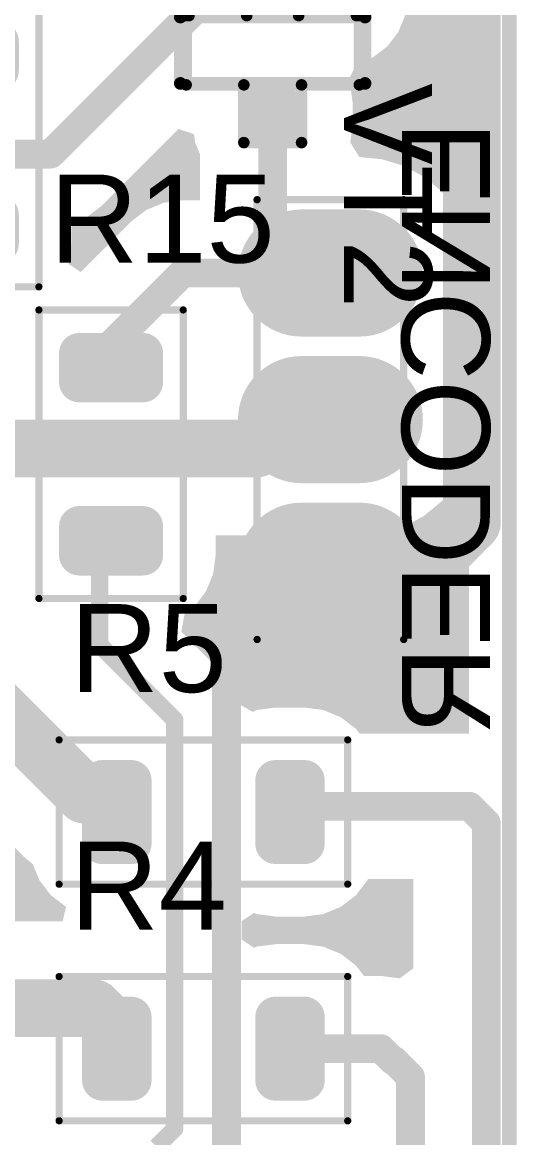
# Model space of a CAD drawing. Header units: inches. Extents: x 82 to 121, y 21 to 151.
# Drawn here: x 112.66 to 121.23, y 92.56 to 111.88 of the extents above; entities that cross this region are included whole.
import ezdxf

# ---------------------------------------------------------------- set-up
doc = ezdxf.new("R2010")
doc.units = ezdxf.units.IN
for name, color, linetype in [('Bottom Layer', 5, 'Continuous'), ('Bottom Overlay', 54, 'Continuous'), ('Bottom Solder', 6, 'Continuous'), ('Mechanical 1', 6, 'Continuous'), ('Mechanical 13', 56, 'Continuous'), ('Mechanical 15', 56, 'Continuous'), ('Multi-Layer', 9, 'Continuous'), ('Pad Holes', 156, 'Continuous'), ('Top Layer', 1, 'Continuous'), ('Top Overlay', 2, 'Continuous'), ('Top Paste', 8, 'Continuous'), ('Top Solder', 216, 'Continuous')]:
    doc.layers.add(name, color=color, linetype=linetype)
doc.styles.add('Arial', font='', dxfattribs={"height": 0.2})
doc.styles.get('Arial').set_extended_font_data('Arial')

# ---------------------------------------------------------------- blocks, each defined once
blk = doc.blocks.new('R1206_4')
at = {"layer": 'Top Layer'}
h = blk.add_hatch(color=1, dxfattribs=at)
edge = h.paths.add_edge_path()
edge.add_arc((-1.75, 0.55), 0.25, 90, 180)
edge.add_line((-2, 0.55), (-2, -0.55))
edge.add_arc((-1.75, -0.55), 0.25, 180, 270)
edge.add_line((-1.75, -0.8), (-1.25, -0.8))
edge.add_arc((-1.25, -0.55), 0.25, 270, 360)
edge.add_line((-1, -0.55), (-1, 0.55))
edge.add_arc((-1.25, 0.55), 0.25, 0, 90)
edge.add_line((-1.25, 0.8), (-1.75, 0.8))
h = blk.add_hatch(color=1, dxfattribs=at)
edge = h.paths.add_edge_path()
edge.add_arc((1.25, 0.55), 0.25, 90, 180)
edge.add_line((1, 0.55), (1, -0.55))
edge.add_arc((1.25, -0.55), 0.25, 180, 270)
edge.add_line((1.25, -0.8), (1.75, -0.8))
edge.add_arc((1.75, -0.55), 0.25, 270, 360)
edge.add_line((2, -0.55), (2, 0.55))
edge.add_arc((1.75, 0.55), 0.25, 0, 90)
edge.add_line((1.75, 0.8), (1.25, 0.8))
at = {"layer": 'Top Paste'}
h = blk.add_hatch(color=8, dxfattribs=at)
edge = h.paths.add_edge_path()
edge.add_arc((-1.75, 0.55), 0.25, 90, 180)
edge.add_line((-2, 0.55), (-2, -0.55))
edge.add_arc((-1.75, -0.55), 0.25, 180, 270)
edge.add_line((-1.75, -0.8), (-1.25, -0.8))
edge.add_arc((-1.25, -0.55), 0.25, 270, 360)
edge.add_line((-1, -0.55), (-1, 0.55))
edge.add_arc((-1.25, 0.55), 0.25, 0, 90)
edge.add_line((-1.25, 0.8), (-1.75, 0.8))
h = blk.add_hatch(color=8, dxfattribs=at)
edge = h.paths.add_edge_path()
edge.add_arc((1.25, 0.55), 0.25, 90, 180)
edge.add_line((1, 0.55), (1, -0.55))
edge.add_arc((1.25, -0.55), 0.25, 180, 270)
edge.add_line((1.25, -0.8), (1.75, -0.8))
edge.add_arc((1.75, -0.55), 0.25, 270, 360)
edge.add_line((2, -0.55), (2, 0.55))
edge.add_arc((1.75, 0.55), 0.25, 0, 90)
edge.add_line((1.75, 0.8), (1.25, 0.8))
at = {"layer": 'Top Solder'}
h = blk.add_hatch(color=216, dxfattribs=at)
edge = h.paths.add_edge_path()
edge.add_arc((-1.75, 0.55), 0.352, 90, 180)
edge.add_line((-2.102, 0.55), (-2.102, -0.55))
edge.add_arc((-1.75, -0.55), 0.352, 180, 270)
edge.add_line((-1.75, -0.902), (-1.25, -0.902))
edge.add_arc((-1.25, -0.55), 0.352, 270, 360)
edge.add_line((-0.898, -0.55), (-0.898, 0.55))
edge.add_arc((-1.25, 0.55), 0.352, 0, 90)
edge.add_line((-1.25, 0.902), (-1.75, 0.902))
h = blk.add_hatch(color=216, dxfattribs=at)
edge = h.paths.add_edge_path()
edge.add_arc((1.25, 0.55), 0.352, 90, 180)
edge.add_line((0.898, 0.55), (0.898, -0.55))
edge.add_arc((1.25, -0.55), 0.352, 180, 270)
edge.add_line((1.25, -0.902), (1.75, -0.902))
edge.add_arc((1.75, -0.55), 0.352, 270, 360)
edge.add_line((2.102, -0.55), (2.102, 0.55))
edge.add_arc((1.75, 0.55), 0.352, 0, 90)
edge.add_line((1.75, 0.902), (1.25, 0.902))
at = {"layer": 'Top Overlay'}
for points in [[(-2.5, 1.25, 0.125, 0.125, 0), (-2.5, -1.25, 0.125, 0.125, 0)], [(-2.5, 1.25, 0.125, 0.125, 0), (2.5, 1.25, 0.125, 0.125, 0)], [(2.5, 1.25, 0.125, 0.125, 0), (2.5, -1.25, 0.125, 0.125, 0)], [(-2.5, -1.25, 0.125, 0.125, 0), (2.5, -1.25, 0.125, 0.125, 0)]]:
    blk.add_lwpolyline(points, format="xyseb", dxfattribs=at)
for points in [[(-2.531, 1.25, 0.0625, 0.0625, 1), (-2.469, 1.25, 0.0625, 0.0625, 1)], [(-2.531, 1.25, 0.0625, 0.0625, 1), (-2.469, 1.25, 0.0625, 0.0625, 1)], [(2.469, 1.25, 0.0625, 0.0625, 1), (2.531, 1.25, 0.0625, 0.0625, 1)], [(2.469, 1.25, 0.0625, 0.0625, 1), (2.531, 1.25, 0.0625, 0.0625, 1)], [(-2.531, -1.25, 0.0625, 0.0625, 1), (-2.469, -1.25, 0.0625, 0.0625, 1)], [(-2.531, -1.25, 0.0625, 0.0625, 1), (-2.469, -1.25, 0.0625, 0.0625, 1)], [(2.469, -1.25, 0.0625, 0.0625, 1), (2.531, -1.25, 0.0625, 0.0625, 1)], [(2.469, -1.25, 0.0625, 0.0625, 1), (2.531, -1.25, 0.0625, 0.0625, 1)]]:
    blk.add_lwpolyline(points, format="xyseb", close=True, dxfattribs=at)
blk = doc.blocks.new('SOT_23_7')
at = {"layer": 'Top Layer'}
h = blk.add_hatch(color=1, dxfattribs=at)
edge = h.paths.add_edge_path()
edge.add_arc((-0.188, 0.913), 0.188, 180, 270)
edge.add_line((-0.188, 0.725), (0.188, 0.725))
edge.add_arc((0.188, 0.913), 0.188, 270, 360)
edge.add_line((0.375, 0.913), (0.375, 1.288))
edge.add_arc((0.188, 1.288), 0.188, 0, 90)
edge.add_line((0.188, 1.475), (-0.188, 1.475))
edge.add_arc((-0.188, 1.288), 0.188, 90, 180)
edge.add_line((-0.375, 1.288), (-0.375, 0.913))
h = blk.add_hatch(color=1, dxfattribs=at)
edge = h.paths.add_edge_path()
edge.add_arc((-1.138, -1.288), 0.188, 180, 270)
edge.add_line((-1.138, -1.475), (-0.763, -1.475))
edge.add_arc((-0.763, -1.288), 0.188, 270, 360)
edge.add_line((-0.575, -1.288), (-0.575, -0.913))
edge.add_arc((-0.763, -0.913), 0.188, 0, 90)
edge.add_line((-0.763, -0.725), (-1.138, -0.725))
edge.add_arc((-1.138, -0.913), 0.188, 90, 180)
edge.add_line((-1.325, -0.913), (-1.325, -1.288))
h = blk.add_hatch(color=1, dxfattribs=at)
edge = h.paths.add_edge_path()
edge.add_arc((0.763, -1.288), 0.188, 180, 270)
edge.add_line((0.763, -1.475), (1.138, -1.475))
edge.add_arc((1.138, -1.288), 0.188, 270, 360)
edge.add_line((1.325, -1.288), (1.325, -0.913))
edge.add_arc((1.138, -0.913), 0.188, 0, 90)
edge.add_line((1.138, -0.725), (0.763, -0.725))
edge.add_arc((0.763, -0.913), 0.188, 90, 180)
edge.add_line((0.575, -0.913), (0.575, -1.288))
at = {"layer": 'Top Paste'}
h = blk.add_hatch(color=8, dxfattribs=at)
edge = h.paths.add_edge_path()
edge.add_arc((-0.188, 0.913), 0.188, 180, 270)
edge.add_line((-0.188, 0.725), (0.188, 0.725))
edge.add_arc((0.188, 0.913), 0.188, 270, 360)
edge.add_line((0.375, 0.913), (0.375, 1.288))
edge.add_arc((0.188, 1.288), 0.188, 0, 90)
edge.add_line((0.188, 1.475), (-0.188, 1.475))
edge.add_arc((-0.188, 1.288), 0.188, 90, 180)
edge.add_line((-0.375, 1.288), (-0.375, 0.913))
h = blk.add_hatch(color=8, dxfattribs=at)
edge = h.paths.add_edge_path()
edge.add_arc((-1.138, -1.288), 0.188, 180, 270)
edge.add_line((-1.138, -1.475), (-0.763, -1.475))
edge.add_arc((-0.763, -1.288), 0.188, 270, 360)
edge.add_line((-0.575, -1.288), (-0.575, -0.913))
edge.add_arc((-0.763, -0.913), 0.188, 0, 90)
edge.add_line((-0.763, -0.725), (-1.138, -0.725))
edge.add_arc((-1.138, -0.913), 0.188, 90, 180)
edge.add_line((-1.325, -0.913), (-1.325, -1.288))
h = blk.add_hatch(color=8, dxfattribs=at)
edge = h.paths.add_edge_path()
edge.add_arc((0.763, -1.288), 0.188, 180, 270)
edge.add_line((0.763, -1.475), (1.138, -1.475))
edge.add_arc((1.138, -1.288), 0.188, 270, 360)
edge.add_line((1.325, -1.288), (1.325, -0.913))
edge.add_arc((1.138, -0.913), 0.188, 0, 90)
edge.add_line((1.138, -0.725), (0.763, -0.725))
edge.add_arc((0.763, -0.913), 0.188, 90, 180)
edge.add_line((0.575, -0.913), (0.575, -1.288))
at = {"layer": 'Top Solder'}
h = blk.add_hatch(color=216, dxfattribs=at)
edge = h.paths.add_edge_path()
edge.add_arc((-0.188, 0.913), 0.289, 180, 270)
edge.add_line((-0.188, 0.623), (0.188, 0.623))
edge.add_arc((0.188, 0.913), 0.289, 270, 360)
edge.add_line((0.477, 0.913), (0.477, 1.288))
edge.add_arc((0.188, 1.288), 0.289, 0, 90)
edge.add_line((0.188, 1.577), (-0.188, 1.577))
edge.add_arc((-0.188, 1.288), 0.289, 90, 180)
edge.add_line((-0.477, 1.288), (-0.477, 0.913))
h = blk.add_hatch(color=216, dxfattribs=at)
edge = h.paths.add_edge_path()
edge.add_arc((-1.138, -1.288), 0.289, 180, 270)
edge.add_line((-1.138, -1.577), (-0.763, -1.577))
edge.add_arc((-0.763, -1.288), 0.289, 270, 360)
edge.add_line((-0.473, -1.288), (-0.473, -0.913))
edge.add_arc((-0.763, -0.913), 0.289, 0, 90)
edge.add_line((-0.763, -0.623), (-1.138, -0.623))
edge.add_arc((-1.138, -0.913), 0.289, 90, 180)
edge.add_line((-1.427, -0.913), (-1.427, -1.288))
h = blk.add_hatch(color=216, dxfattribs=at)
edge = h.paths.add_edge_path()
edge.add_arc((0.763, -1.288), 0.289, 180, 270)
edge.add_line((0.763, -1.577), (1.138, -1.577))
edge.add_arc((1.138, -1.288), 0.289, 270, 360)
edge.add_line((1.427, -1.288), (1.427, -0.913))
edge.add_arc((1.138, -0.913), 0.289, 0, 90)
edge.add_line((1.138, -0.623), (0.763, -0.623))
edge.add_arc((0.763, -0.913), 0.289, 90, 180)
edge.add_line((0.473, -0.913), (0.473, -1.288))
at = {"layer": 'Mechanical 13'}
for points in [[(-0.5, 1.6, 0.2, 0.2, 0), (-0.5, 0.6, 0.2, 0.2, 0)], [(0.5, 1.6, 0.2, 0.2, 0), (-0.5, 1.6, 0.2, 0.2, 0)], [(0.5, 1.6, 0.2, 0.2, 0), (0.5, 0.6, 0.2, 0.2, 0)], [(-1.5, 0.6, 0.2, 0.2, 0), (-1.5, -0.6, 0.2, 0.2, 0)], [(1.5, 0.6, 0.2, 0.2, 0), (-1.5, 0.6, 0.2, 0.2, 0)], [(1.5, 0.6, 0.2, 0.2, 0), (1.5, -0.6, 0.2, 0.2, 0)], [(1.5, -0.6, 0.2, 0.2, 0), (-1.5, -0.6, 0.2, 0.2, 0)], [(-1.45, -0.6, 0.2, 0.2, 0), (-1.45, -1.6, 0.2, 0.2, 0)], [(-0.45, -0.6, 0.2, 0.2, 0), (-0.45, -1.6, 0.2, 0.2, 0)], [(0.45, -0.6, 0.2, 0.2, 0), (0.45, -1.6, 0.2, 0.2, 0)], [(1.45, -0.6, 0.2, 0.2, 0), (1.45, -1.6, 0.2, 0.2, 0)], [(-0.45, -1.6, 0.2, 0.2, 0), (-1.45, -1.6, 0.2, 0.2, 0)], [(1.45, -1.6, 0.2, 0.2, 0), (0.45, -1.6, 0.2, 0.2, 0)]]:
    blk.add_lwpolyline(points, format="xyseb", dxfattribs=at)
for points in [[(-0.55, 1.6, 0.1, 0.1, 1), (-0.45, 1.6, 0.1, 0.1, 1)], [(-0.55, 1.6, 0.1, 0.1, 1), (-0.45, 1.6, 0.1, 0.1, 1)], [(0.45, 1.6, 0.1, 0.1, 1), (0.55, 1.6, 0.1, 0.1, 1)], [(0.45, 1.6, 0.1, 0.1, 1), (0.55, 1.6, 0.1, 0.1, 1)], [(-1.55, 0.6, 0.1, 0.1, 1), (-1.45, 0.6, 0.1, 0.1, 1)], [(-1.55, 0.6, 0.1, 0.1, 1), (-1.45, 0.6, 0.1, 0.1, 1)], [(-0.55, 0.6, 0.1, 0.1, 1), (-0.45, 0.6, 0.1, 0.1, 1)], [(0.45, 0.6, 0.1, 0.1, 1), (0.55, 0.6, 0.1, 0.1, 1)], [(1.45, 0.6, 0.1, 0.1, 1), (1.55, 0.6, 0.1, 0.1, 1)], [(1.45, 0.6, 0.1, 0.1, 1), (1.55, 0.6, 0.1, 0.1, 1)], [(-1.55, -0.6, 0.1, 0.1, 1), (-1.45, -0.6, 0.1, 0.1, 1)], [(-1.55, -0.6, 0.1, 0.1, 1), (-1.45, -0.6, 0.1, 0.1, 1)], [(-1.5, -0.6, 0.1, 0.1, 1), (-1.4, -0.6, 0.1, 0.1, 1)], [(-0.5, -0.6, 0.1, 0.1, 1), (-0.4, -0.6, 0.1, 0.1, 1)], [(0.4, -0.6, 0.1, 0.1, 1), (0.5, -0.6, 0.1, 0.1, 1)], [(1.4, -0.6, 0.1, 0.1, 1), (1.5, -0.6, 0.1, 0.1, 1)], [(1.45, -0.6, 0.1, 0.1, 1), (1.55, -0.6, 0.1, 0.1, 1)], [(1.45, -0.6, 0.1, 0.1, 1), (1.55, -0.6, 0.1, 0.1, 1)], [(-1.5, -1.6, 0.1, 0.1, 1), (-1.4, -1.6, 0.1, 0.1, 1)], [(-1.5, -1.6, 0.1, 0.1, 1), (-1.4, -1.6, 0.1, 0.1, 1)], [(-0.5, -1.6, 0.1, 0.1, 1), (-0.4, -1.6, 0.1, 0.1, 1)], [(-0.5, -1.6, 0.1, 0.1, 1), (-0.4, -1.6, 0.1, 0.1, 1)], [(0.4, -1.6, 0.1, 0.1, 1), (0.5, -1.6, 0.1, 0.1, 1)], [(0.4, -1.6, 0.1, 0.1, 1), (0.5, -1.6, 0.1, 0.1, 1)], [(1.4, -1.6, 0.1, 0.1, 1), (1.5, -1.6, 0.1, 0.1, 1)], [(1.4, -1.6, 0.1, 0.1, 1), (1.5, -1.6, 0.1, 0.1, 1)]]:
    blk.add_lwpolyline(points, format="xyseb", close=True, dxfattribs=at)
at = {"layer": 'Top Overlay'}
for points in [[(-1.6, 0.575, 0.22, 0.22, 0), (-1.6, -0.575, 0.22, 0.22, 0)], [(1.6, 0.575, 0.22, 0.22, 0), (-1.6, 0.575, 0.22, 0.22, 0)], [(1.6, 0.575, 0.22, 0.22, 0), (1.6, -0.575, 0.22, 0.22, 0)], [(1.6, -0.575, 0.22, 0.22, 0), (-1.6, -0.575, 0.22, 0.22, 0)]]:
    blk.add_lwpolyline(points, format="xyseb", dxfattribs=at)
for points in [[(-1.655, 0.575, 0.11, 0.11, 1), (-1.545, 0.575, 0.11, 0.11, 1)], [(-1.655, 0.575, 0.11, 0.11, 1), (-1.545, 0.575, 0.11, 0.11, 1)], [(1.545, 0.575, 0.11, 0.11, 1), (1.655, 0.575, 0.11, 0.11, 1)], [(1.545, 0.575, 0.11, 0.11, 1), (1.655, 0.575, 0.11, 0.11, 1)], [(-1.655, -0.575, 0.11, 0.11, 1), (-1.545, -0.575, 0.11, 0.11, 1)], [(-1.655, -0.575, 0.11, 0.11, 1), (-1.545, -0.575, 0.11, 0.11, 1)], [(1.545, -0.575, 0.11, 0.11, 1), (1.655, -0.575, 0.11, 0.11, 1)], [(1.545, -0.575, 0.11, 0.11, 1), (1.655, -0.575, 0.11, 0.11, 1)]]:
    blk.add_lwpolyline(points, format="xyseb", close=True, dxfattribs=at)
blk = doc.blocks.new('R1206_9')
at = {"layer": 'Top Layer'}
h = blk.add_hatch(color=1, dxfattribs=at)
edge = h.paths.add_edge_path()
edge.add_arc((-1.75, 0.55), 0.25, 90, 180)
edge.add_line((-2, 0.55), (-2, -0.55))
edge.add_arc((-1.75, -0.55), 0.25, 180, 270)
edge.add_line((-1.75, -0.8), (-1.25, -0.8))
edge.add_arc((-1.25, -0.55), 0.25, 270, 360)
edge.add_line((-1, -0.55), (-1, 0.55))
edge.add_arc((-1.25, 0.55), 0.25, 0, 90)
edge.add_line((-1.25, 0.8), (-1.75, 0.8))
h = blk.add_hatch(color=1, dxfattribs=at)
edge = h.paths.add_edge_path()
edge.add_arc((1.25, 0.55), 0.25, 90, 180)
edge.add_line((1, 0.55), (1, -0.55))
edge.add_arc((1.25, -0.55), 0.25, 180, 270)
edge.add_line((1.25, -0.8), (1.75, -0.8))
edge.add_arc((1.75, -0.55), 0.25, 270, 360)
edge.add_line((2, -0.55), (2, 0.55))
edge.add_arc((1.75, 0.55), 0.25, 0, 90)
edge.add_line((1.75, 0.8), (1.25, 0.8))
at = {"layer": 'Top Paste'}
h = blk.add_hatch(color=8, dxfattribs=at)
edge = h.paths.add_edge_path()
edge.add_arc((-1.75, 0.55), 0.25, 90, 180)
edge.add_line((-2, 0.55), (-2, -0.55))
edge.add_arc((-1.75, -0.55), 0.25, 180, 270)
edge.add_line((-1.75, -0.8), (-1.25, -0.8))
edge.add_arc((-1.25, -0.55), 0.25, 270, 360)
edge.add_line((-1, -0.55), (-1, 0.55))
edge.add_arc((-1.25, 0.55), 0.25, 0, 90)
edge.add_line((-1.25, 0.8), (-1.75, 0.8))
h = blk.add_hatch(color=8, dxfattribs=at)
edge = h.paths.add_edge_path()
edge.add_arc((1.25, 0.55), 0.25, 90, 180)
edge.add_line((1, 0.55), (1, -0.55))
edge.add_arc((1.25, -0.55), 0.25, 180, 270)
edge.add_line((1.25, -0.8), (1.75, -0.8))
edge.add_arc((1.75, -0.55), 0.25, 270, 360)
edge.add_line((2, -0.55), (2, 0.55))
edge.add_arc((1.75, 0.55), 0.25, 0, 90)
edge.add_line((1.75, 0.8), (1.25, 0.8))
at = {"layer": 'Top Solder'}
h = blk.add_hatch(color=216, dxfattribs=at)
edge = h.paths.add_edge_path()
edge.add_arc((-1.75, 0.55), 0.352, 90, 180)
edge.add_line((-2.102, 0.55), (-2.102, -0.55))
edge.add_arc((-1.75, -0.55), 0.352, 180, 270)
edge.add_line((-1.75, -0.902), (-1.25, -0.902))
edge.add_arc((-1.25, -0.55), 0.352, 270, 360)
edge.add_line((-0.898, -0.55), (-0.898, 0.55))
edge.add_arc((-1.25, 0.55), 0.352, 0, 90)
edge.add_line((-1.25, 0.902), (-1.75, 0.902))
h = blk.add_hatch(color=216, dxfattribs=at)
edge = h.paths.add_edge_path()
edge.add_arc((1.25, 0.55), 0.352, 90, 180)
edge.add_line((0.898, 0.55), (0.898, -0.55))
edge.add_arc((1.25, -0.55), 0.352, 180, 270)
edge.add_line((1.25, -0.902), (1.75, -0.902))
edge.add_arc((1.75, -0.55), 0.352, 270, 360)
edge.add_line((2.102, -0.55), (2.102, 0.55))
edge.add_arc((1.75, 0.55), 0.352, 0, 90)
edge.add_line((1.75, 0.902), (1.25, 0.902))
at = {"layer": 'Top Overlay'}
for points in [[(-2.5, -1.25, 0.125, 0.125, 0), (-2.5, 1.25, 0.125, 0.125, 0)], [(2.5, 1.25, 0.125, 0.125, 0), (-2.5, 1.25, 0.125, 0.125, 0)], [(2.5, -1.25, 0.125, 0.125, 0), (2.5, 1.25, 0.125, 0.125, 0)], [(2.5, -1.25, 0.125, 0.125, 0), (-2.5, -1.25, 0.125, 0.125, 0)]]:
    blk.add_lwpolyline(points, format="xyseb", dxfattribs=at)
for points in [[(-2.531, 1.25, 0.0625, 0.0625, 1), (-2.469, 1.25, 0.0625, 0.0625, 1)], [(-2.531, 1.25, 0.0625, 0.0625, 1), (-2.469, 1.25, 0.0625, 0.0625, 1)], [(2.469, 1.25, 0.0625, 0.0625, 1), (2.531, 1.25, 0.0625, 0.0625, 1)], [(2.469, 1.25, 0.0625, 0.0625, 1), (2.531, 1.25, 0.0625, 0.0625, 1)], [(-2.531, -1.25, 0.0625, 0.0625, 1), (-2.469, -1.25, 0.0625, 0.0625, 1)], [(-2.531, -1.25, 0.0625, 0.0625, 1), (-2.469, -1.25, 0.0625, 0.0625, 1)], [(2.469, -1.25, 0.0625, 0.0625, 1), (2.531, -1.25, 0.0625, 0.0625, 1)], [(2.469, -1.25, 0.0625, 0.0625, 1), (2.531, -1.25, 0.0625, 0.0625, 1)]]:
    blk.add_lwpolyline(points, format="xyseb", close=True, dxfattribs=at)
blk = doc.blocks.new('J1_3_B_18')
at = {"layer": 'Bottom Layer'}
h = blk.add_hatch(color=5, dxfattribs=at)
edge = h.paths.add_edge_path()
edge.add_arc((-2.54, -0.5), 1, 180, 360)
edge.add_line((-1.54, -0.5), (-1.54, 0.5))
edge.add_arc((-2.54, 0.5), 1, 0, 180)
edge.add_line((-3.54, 0.5), (-3.54, -0.5))
h = blk.add_hatch(color=5, dxfattribs=at)
edge = h.paths.add_edge_path()
edge.add_arc((0, -0.5), 1, 180, 360)
edge.add_line((1, -0.5), (1, 0.5))
edge.add_arc((0, 0.5), 1, 0, 180)
edge.add_line((-1, 0.5), (-1, -0.5))
h = blk.add_hatch(color=5, dxfattribs=at)
edge = h.paths.add_edge_path()
edge.add_arc((2.54, -0.5), 1, 180, 360)
edge.add_line((3.54, -0.5), (3.54, 0.5))
edge.add_arc((2.54, 0.5), 1, 0, 180)
edge.add_line((1.54, 0.5), (1.54, -0.5))
at = {"layer": 'Bottom Solder'}
h = blk.add_hatch(color=6, dxfattribs=at)
edge = h.paths.add_edge_path()
edge.add_arc((-2.54, -0.5), 1.1016, 180, 360)
edge.add_line((-1.4384, -0.5), (-1.4384, 0.5))
edge.add_arc((-2.54, 0.5), 1.1016, 0, 180)
edge.add_line((-3.6416, 0.5), (-3.6416, -0.5))
h = blk.add_hatch(color=6, dxfattribs=at)
edge = h.paths.add_edge_path()
edge.add_arc((0, -0.5), 1.1016, 180, 360)
edge.add_line((1.1016, -0.5), (1.1016, 0.5))
edge.add_arc((0, 0.5), 1.1016, 0, 180)
edge.add_line((-1.1016, 0.5), (-1.1016, -0.5))
h = blk.add_hatch(color=6, dxfattribs=at)
edge = h.paths.add_edge_path()
edge.add_arc((2.54, -0.5), 1.1016, 180, 360)
edge.add_line((3.6416, -0.5), (3.6416, 0.5))
edge.add_arc((2.54, 0.5), 1.1016, 0, 180)
edge.add_line((1.4384, 0.5), (1.4384, -0.5))
at = {"layer": 'Multi-Layer'}
h = blk.add_hatch(color=9, dxfattribs=at)
edge = h.paths.add_edge_path()
edge.add_arc((-2.54, -0.5), 1, 180, 360)
edge.add_line((-1.54, -0.5), (-1.54, 0.5))
edge.add_arc((-2.54, 0.5), 1, 0, 180)
edge.add_line((-3.54, 0.5), (-3.54, -0.5))
h = blk.add_hatch(color=9, dxfattribs=at)
edge = h.paths.add_edge_path()
edge.add_arc((0, -0.5), 1, 180, 360)
edge.add_line((1, -0.5), (1, 0.5))
edge.add_arc((0, 0.5), 1, 0, 180)
edge.add_line((-1, 0.5), (-1, -0.5))
h = blk.add_hatch(color=9, dxfattribs=at)
edge = h.paths.add_edge_path()
edge.add_arc((2.54, -0.5), 1, 180, 360)
edge.add_line((3.54, -0.5), (3.54, 0.5))
edge.add_arc((2.54, 0.5), 1, 0, 180)
edge.add_line((1.54, 0.5), (1.54, -0.5))
at = {"layer": 'Pad Holes'}
h = blk.add_hatch(color=7, dxfattribs=at)
edge = h.paths.add_edge_path()
edge.add_arc((-2.54, 0), 0.45, 0, 360)
h = blk.add_hatch(color=7, dxfattribs=at)
edge = h.paths.add_edge_path()
edge.add_arc((0, 0), 0.45, 0, 360)
h = blk.add_hatch(color=7, dxfattribs=at)
edge = h.paths.add_edge_path()
edge.add_arc((2.54, 0), 0.45, 0, 360)
at = {"layer": 'Top Layer'}
h = blk.add_hatch(color=1, dxfattribs=at)
edge = h.paths.add_edge_path()
edge.add_arc((-2.54, -0.5), 1, 180, 360)
edge.add_line((-1.54, -0.5), (-1.54, 0.5))
edge.add_arc((-2.54, 0.5), 1, 0, 180)
edge.add_line((-3.54, 0.5), (-3.54, -0.5))
h = blk.add_hatch(color=1, dxfattribs=at)
edge = h.paths.add_edge_path()
edge.add_arc((0, -0.5), 1, 180, 360)
edge.add_line((1, -0.5), (1, 0.5))
edge.add_arc((0, 0.5), 1, 0, 180)
edge.add_line((-1, 0.5), (-1, -0.5))
h = blk.add_hatch(color=1, dxfattribs=at)
edge = h.paths.add_edge_path()
edge.add_arc((2.54, -0.5), 1, 180, 360)
edge.add_line((3.54, -0.5), (3.54, 0.5))
edge.add_arc((2.54, 0.5), 1, 0, 180)
edge.add_line((1.54, 0.5), (1.54, -0.5))
at = {"layer": 'Top Solder'}
h = blk.add_hatch(color=216, dxfattribs=at)
edge = h.paths.add_edge_path()
edge.add_arc((-2.54, -0.5), 1.1016, 180, 360)
edge.add_line((-1.4384, -0.5), (-1.4384, 0.5))
edge.add_arc((-2.54, 0.5), 1.1016, 0, 180)
edge.add_line((-3.6416, 0.5), (-3.6416, -0.5))
h = blk.add_hatch(color=216, dxfattribs=at)
edge = h.paths.add_edge_path()
edge.add_arc((0, -0.5), 1.1016, 180, 360)
edge.add_line((1.1016, -0.5), (1.1016, 0.5))
edge.add_arc((0, 0.5), 1.1016, 0, 180)
edge.add_line((-1.1016, 0.5), (-1.1016, -0.5))
h = blk.add_hatch(color=216, dxfattribs=at)
edge = h.paths.add_edge_path()
edge.add_arc((2.54, -0.5), 1.1016, 180, 360)
edge.add_line((3.6416, -0.5), (3.6416, 0.5))
edge.add_arc((2.54, 0.5), 1.1016, 0, 180)
edge.add_line((1.4384, 0.5), (1.4384, -0.5))
at = {"layer": 'Bottom Overlay'}
for points in [[(-3.81, 1.27, 0.127, 0.127, 0), (3.81, 1.27, 0.127, 0.127, 0)], [(-3.81, 1.27, 0.127, 0.127, 0), (-3.81, -1.27, 0.127, 0.127, 0)], [(3.81, 1.27, 0.127, 0.127, 0), (3.81, -1.27, 0.127, 0.127, 0)], [(-3.81, -1.27, 0.127, 0.127, 0), (3.81, -1.27, 0.127, 0.127, 0)]]:
    blk.add_lwpolyline(points, format="xyseb", dxfattribs=at)
for points in [[(-3.84175, 1.27, 0.0635, 0.0635, 1), (-3.77825, 1.27, 0.0635, 0.0635, 1)], [(-3.84175, 1.27, 0.0635, 0.0635, 1), (-3.77825, 1.27, 0.0635, 0.0635, 1)], [(3.77825, 1.27, 0.0635, 0.0635, 1), (3.84175, 1.27, 0.0635, 0.0635, 1)], [(3.77825, 1.27, 0.0635, 0.0635, 1), (3.84175, 1.27, 0.0635, 0.0635, 1)], [(-3.84175, -1.27, 0.0635, 0.0635, 1), (-3.77825, -1.27, 0.0635, 0.0635, 1)], [(-3.84175, -1.27, 0.0635, 0.0635, 1), (-3.77825, -1.27, 0.0635, 0.0635, 1)], [(3.77825, -1.27, 0.0635, 0.0635, 1), (3.84175, -1.27, 0.0635, 0.0635, 1)], [(3.77825, -1.27, 0.0635, 0.0635, 1), (3.84175, -1.27, 0.0635, 0.0635, 1)]]:
    blk.add_lwpolyline(points, format="xyseb", close=True, dxfattribs=at)
blk = doc.blocks.new('R1206_28')
at = {"layer": 'Top Layer'}
h = blk.add_hatch(color=1, dxfattribs=at)
edge = h.paths.add_edge_path()
edge.add_arc((-1.75, 0.55), 0.25, 90, 180)
edge.add_line((-2, 0.55), (-2, -0.55))
edge.add_arc((-1.75, -0.55), 0.25, 180, 270)
edge.add_line((-1.75, -0.8), (-1.25, -0.8))
edge.add_arc((-1.25, -0.55), 0.25, 270, 360)
edge.add_line((-1, -0.55), (-1, 0.55))
edge.add_arc((-1.25, 0.55), 0.25, 0, 90)
edge.add_line((-1.25, 0.8), (-1.75, 0.8))
h = blk.add_hatch(color=1, dxfattribs=at)
edge = h.paths.add_edge_path()
edge.add_arc((1.25, 0.55), 0.25, 90, 180)
edge.add_line((1, 0.55), (1, -0.55))
edge.add_arc((1.25, -0.55), 0.25, 180, 270)
edge.add_line((1.25, -0.8), (1.75, -0.8))
edge.add_arc((1.75, -0.55), 0.25, 270, 360)
edge.add_line((2, -0.55), (2, 0.55))
edge.add_arc((1.75, 0.55), 0.25, 0, 90)
edge.add_line((1.75, 0.8), (1.25, 0.8))
at = {"layer": 'Top Paste'}
h = blk.add_hatch(color=8, dxfattribs=at)
edge = h.paths.add_edge_path()
edge.add_arc((-1.75, 0.55), 0.25, 90, 180)
edge.add_line((-2, 0.55), (-2, -0.55))
edge.add_arc((-1.75, -0.55), 0.25, 180, 270)
edge.add_line((-1.75, -0.8), (-1.25, -0.8))
edge.add_arc((-1.25, -0.55), 0.25, 270, 360)
edge.add_line((-1, -0.55), (-1, 0.55))
edge.add_arc((-1.25, 0.55), 0.25, 0, 90)
edge.add_line((-1.25, 0.8), (-1.75, 0.8))
h = blk.add_hatch(color=8, dxfattribs=at)
edge = h.paths.add_edge_path()
edge.add_arc((1.25, 0.55), 0.25, 90, 180)
edge.add_line((1, 0.55), (1, -0.55))
edge.add_arc((1.25, -0.55), 0.25, 180, 270)
edge.add_line((1.25, -0.8), (1.75, -0.8))
edge.add_arc((1.75, -0.55), 0.25, 270, 360)
edge.add_line((2, -0.55), (2, 0.55))
edge.add_arc((1.75, 0.55), 0.25, 0, 90)
edge.add_line((1.75, 0.8), (1.25, 0.8))
at = {"layer": 'Top Solder'}
h = blk.add_hatch(color=216, dxfattribs=at)
edge = h.paths.add_edge_path()
edge.add_arc((-1.75, 0.55), 0.352, 90, 180)
edge.add_line((-2.102, 0.55), (-2.102, -0.55))
edge.add_arc((-1.75, -0.55), 0.352, 180, 270)
edge.add_line((-1.75, -0.902), (-1.25, -0.902))
edge.add_arc((-1.25, -0.55), 0.352, 270, 360)
edge.add_line((-0.898, -0.55), (-0.898, 0.55))
edge.add_arc((-1.25, 0.55), 0.352, 0, 90)
edge.add_line((-1.25, 0.902), (-1.75, 0.902))
h = blk.add_hatch(color=216, dxfattribs=at)
edge = h.paths.add_edge_path()
edge.add_arc((1.25, 0.55), 0.352, 90, 180)
edge.add_line((0.898, 0.55), (0.898, -0.55))
edge.add_arc((1.25, -0.55), 0.352, 180, 270)
edge.add_line((1.25, -0.902), (1.75, -0.902))
edge.add_arc((1.75, -0.55), 0.352, 270, 360)
edge.add_line((2.102, -0.55), (2.102, 0.55))
edge.add_arc((1.75, 0.55), 0.352, 0, 90)
edge.add_line((1.75, 0.902), (1.25, 0.902))
at = {"layer": 'Top Overlay'}
for points in [[(-2.5, 1.25, 0.125, 0.125, 0), (-2.5, -1.25, 0.125, 0.125, 0)], [(2.5, 1.25, 0.125, 0.125, 0), (-2.5, 1.25, 0.125, 0.125, 0)], [(2.5, 1.25, 0.125, 0.125, 0), (2.5, -1.25, 0.125, 0.125, 0)], [(2.5, -1.25, 0.125, 0.125, 0), (-2.5, -1.25, 0.125, 0.125, 0)]]:
    blk.add_lwpolyline(points, format="xyseb", dxfattribs=at)
for points in [[(-2.531, 1.25, 0.0625, 0.0625, 1), (-2.469, 1.25, 0.0625, 0.0625, 1)], [(-2.531, 1.25, 0.0625, 0.0625, 1), (-2.469, 1.25, 0.0625, 0.0625, 1)], [(2.469, 1.25, 0.0625, 0.0625, 1), (2.531, 1.25, 0.0625, 0.0625, 1)], [(2.469, 1.25, 0.0625, 0.0625, 1), (2.531, 1.25, 0.0625, 0.0625, 1)], [(-2.531, -1.25, 0.0625, 0.0625, 1), (-2.469, -1.25, 0.0625, 0.0625, 1)], [(-2.531, -1.25, 0.0625, 0.0625, 1), (-2.469, -1.25, 0.0625, 0.0625, 1)], [(2.469, -1.25, 0.0625, 0.0625, 1), (2.531, -1.25, 0.0625, 0.0625, 1)], [(2.469, -1.25, 0.0625, 0.0625, 1), (2.531, -1.25, 0.0625, 0.0625, 1)]]:
    blk.add_lwpolyline(points, format="xyseb", close=True, dxfattribs=at)
blk = doc.blocks.new('R1206_32')
at = {"layer": 'Top Layer'}
h = blk.add_hatch(color=1, dxfattribs=at)
edge = h.paths.add_edge_path()
edge.add_arc((-1.75, 0.55), 0.25, 90, 180)
edge.add_line((-2, 0.55), (-2, -0.55))
edge.add_arc((-1.75, -0.55), 0.25, 180, 270)
edge.add_line((-1.75, -0.8), (-1.25, -0.8))
edge.add_arc((-1.25, -0.55), 0.25, 270, 360)
edge.add_line((-1, -0.55), (-1, 0.55))
edge.add_arc((-1.25, 0.55), 0.25, 0, 90)
edge.add_line((-1.25, 0.8), (-1.75, 0.8))
h = blk.add_hatch(color=1, dxfattribs=at)
edge = h.paths.add_edge_path()
edge.add_arc((1.25, 0.55), 0.25, 90, 180)
edge.add_line((1, 0.55), (1, -0.55))
edge.add_arc((1.25, -0.55), 0.25, 180, 270)
edge.add_line((1.25, -0.8), (1.75, -0.8))
edge.add_arc((1.75, -0.55), 0.25, 270, 360)
edge.add_line((2, -0.55), (2, 0.55))
edge.add_arc((1.75, 0.55), 0.25, 0, 90)
edge.add_line((1.75, 0.8), (1.25, 0.8))
at = {"layer": 'Top Paste'}
h = blk.add_hatch(color=8, dxfattribs=at)
edge = h.paths.add_edge_path()
edge.add_arc((-1.75, 0.55), 0.25, 90, 180)
edge.add_line((-2, 0.55), (-2, -0.55))
edge.add_arc((-1.75, -0.55), 0.25, 180, 270)
edge.add_line((-1.75, -0.8), (-1.25, -0.8))
edge.add_arc((-1.25, -0.55), 0.25, 270, 360)
edge.add_line((-1, -0.55), (-1, 0.55))
edge.add_arc((-1.25, 0.55), 0.25, 0, 90)
edge.add_line((-1.25, 0.8), (-1.75, 0.8))
h = blk.add_hatch(color=8, dxfattribs=at)
edge = h.paths.add_edge_path()
edge.add_arc((1.25, 0.55), 0.25, 90, 180)
edge.add_line((1, 0.55), (1, -0.55))
edge.add_arc((1.25, -0.55), 0.25, 180, 270)
edge.add_line((1.25, -0.8), (1.75, -0.8))
edge.add_arc((1.75, -0.55), 0.25, 270, 360)
edge.add_line((2, -0.55), (2, 0.55))
edge.add_arc((1.75, 0.55), 0.25, 0, 90)
edge.add_line((1.75, 0.8), (1.25, 0.8))
at = {"layer": 'Top Solder'}
h = blk.add_hatch(color=216, dxfattribs=at)
edge = h.paths.add_edge_path()
edge.add_arc((-1.75, 0.55), 0.352, 90, 180)
edge.add_line((-2.102, 0.55), (-2.102, -0.55))
edge.add_arc((-1.75, -0.55), 0.352, 180, 270)
edge.add_line((-1.75, -0.902), (-1.25, -0.902))
edge.add_arc((-1.25, -0.55), 0.352, 270, 360)
edge.add_line((-0.898, -0.55), (-0.898, 0.55))
edge.add_arc((-1.25, 0.55), 0.352, 0, 90)
edge.add_line((-1.25, 0.902), (-1.75, 0.902))
h = blk.add_hatch(color=216, dxfattribs=at)
edge = h.paths.add_edge_path()
edge.add_arc((1.25, 0.55), 0.352, 90, 180)
edge.add_line((0.898, 0.55), (0.898, -0.55))
edge.add_arc((1.25, -0.55), 0.352, 180, 270)
edge.add_line((1.25, -0.902), (1.75, -0.902))
edge.add_arc((1.75, -0.55), 0.352, 270, 360)
edge.add_line((2.102, -0.55), (2.102, 0.55))
edge.add_arc((1.75, 0.55), 0.352, 0, 90)
edge.add_line((1.75, 0.902), (1.25, 0.902))
at = {"layer": 'Top Overlay'}
for points in [[(-2.5, 1.25, 0.125, 0.125, 0), (-2.5, -1.25, 0.125, 0.125, 0)], [(2.5, 1.25, 0.125, 0.125, 0), (-2.5, 1.25, 0.125, 0.125, 0)], [(2.5, 1.25, 0.125, 0.125, 0), (2.5, -1.25, 0.125, 0.125, 0)], [(2.5, -1.25, 0.125, 0.125, 0), (-2.5, -1.25, 0.125, 0.125, 0)]]:
    blk.add_lwpolyline(points, format="xyseb", dxfattribs=at)
for points in [[(-2.531, 1.25, 0.0625, 0.0625, 1), (-2.469, 1.25, 0.0625, 0.0625, 1)], [(-2.531, 1.25, 0.0625, 0.0625, 1), (-2.469, 1.25, 0.0625, 0.0625, 1)], [(2.469, 1.25, 0.0625, 0.0625, 1), (2.531, 1.25, 0.0625, 0.0625, 1)], [(2.469, 1.25, 0.0625, 0.0625, 1), (2.531, 1.25, 0.0625, 0.0625, 1)], [(-2.531, -1.25, 0.0625, 0.0625, 1), (-2.469, -1.25, 0.0625, 0.0625, 1)], [(-2.531, -1.25, 0.0625, 0.0625, 1), (-2.469, -1.25, 0.0625, 0.0625, 1)], [(2.469, -1.25, 0.0625, 0.0625, 1), (2.531, -1.25, 0.0625, 0.0625, 1)], [(2.469, -1.25, 0.0625, 0.0625, 1), (2.531, -1.25, 0.0625, 0.0625, 1)]]:
    blk.add_lwpolyline(points, format="xyseb", close=True, dxfattribs=at)

msp = doc.modelspace()

# ---------------------------------------------------------------- hatches: boundary and pattern name
at = {"layer": 'Top Layer'}
for points in [[(115.244, 149.085), (115.096, 148.729), (115, 148.246), (115, 147.754), (115.096, 147.271), (115.285, 146.816), (115.558, 146.406), (115.906, 146.058), (116.316, 145.785), (116.771, 145.596), (117.254, 145.5), (117.746, 145.5), (118.229, 145.596), (118.428, 145.678), (118.639, 145.537), (118.639, 139.861), (109.093, 139.861), (108.767, 139.818), (108.463, 139.692), (108.201, 139.492), (107.908, 139.199), (107.708, 138.937), (107.582, 138.633), (107.539, 138.307), (107.539, 127.1), (107.582, 126.774), (107.708, 126.47), (107.908, 126.208), (108.908, 125.208), (109.17, 125.008), (109.474, 124.882), (109.8, 124.839), (113.12, 124.839), (113.258, 124.658), (113.52, 124.458), (113.824, 124.332), (114.15, 124.289), (114.65, 124.289), (114.976, 124.332), (115.28, 124.458), (115.542, 124.658), (115.742, 124.92), (115.868, 125.224), (115.911, 125.55), (115.911, 126.65), (115.868, 126.976), (115.742, 127.28), (115.636, 127.419), (115.636, 128.161), (115.694, 128.302), (115.735, 128.612), (115.735, 128.987), (115.694, 129.297), (115.66, 129.381), (115.798, 129.656), (116.086, 129.775), (116.334, 129.966), (116.525, 130.214), (116.644, 130.502), (116.685, 130.812), (116.685, 131.187), (116.644, 131.497), (116.561, 131.699), (116.561, 134.2), (116.518, 134.526), (116.392, 134.83), (116.192, 135.092), (115.629, 135.655), (115.367, 135.855), (115.063, 135.981), (114.737, 136.024), (114.564, 136.024), (114.342, 136.357), (113.994, 136.705), (113.584, 136.978), (113.326, 137.085), (113.377, 137.339), (119.607, 137.339), (119.933, 137.382), (120.146, 137.47), (120.4, 137.339), (120.4, 108.767), (120.255, 108.697), (120.146, 108.687), (119.921, 108.961), (119.617, 109.211), (119.269, 109.397), (118.892, 109.511), (118.5, 109.55), (118.344, 109.803), (118.385, 110.113), (118.385, 110.488), (118.344, 110.798), (118.31, 110.881), (118.448, 111.156), (118.736, 111.275), (118.984, 111.466), (119.175, 111.714), (119.294, 112.003), (119.335, 112.313), (119.335, 112.621), (119.336, 112.625), (119.336, 113.454), (119.342, 113.458), (119.542, 113.72), (119.668, 114.024), (119.711, 114.35), (119.711, 115.45), (119.668, 115.776), (119.542, 116.08), (119.461, 116.186), (119.461, 117.2), (119.418, 117.526), (119.292, 117.83), (119.092, 118.092), (118.83, 118.292), (118.526, 118.418), (118.2, 118.461), (117.874, 118.418), (117.57, 118.292), (117.529, 118.261), (114.554, 118.261), (114.417, 118.515), (114.494, 118.703), (114.535, 119.013), (114.535, 119.388), (114.494, 119.698), (114.463, 119.774), (114.476, 120.032), (114.78, 120.158), (115.042, 120.358), (115.242, 120.62), (115.256, 120.655), (115.509, 120.68), (115.558, 120.606), (115.906, 120.258), (116.316, 119.985), (116.771, 119.796), (117.254, 119.7), (117.746, 119.7), (118.229, 119.796), (118.684, 119.985), (119.094, 120.258), (119.442, 120.606), (119.715, 121.016), (119.904, 121.471), (120, 121.954), (120, 122.446), (119.904, 122.929), (119.715, 123.384), (119.442, 123.794), (119.094, 124.142), (118.684, 124.415), (118.229, 124.604), (117.746, 124.7), (117.254, 124.7), (116.771, 124.604), (116.316, 124.415), (115.906, 124.142), (115.558, 123.794), (115.285, 123.384), (115.262, 123.329), (114.972, 123.295), (114.78, 123.442), (114.476, 123.568), (114.15, 123.611), (113.65, 123.611), (113.324, 123.568), (113.02, 123.442), (112.758, 123.242), (112.558, 122.98), (112.432, 122.676), (112.389, 122.35), (112.389, 121.772), (112.258, 121.642), (112.058, 121.38), (111.932, 121.076), (111.889, 120.75), (111.889, 119.899), (111.806, 119.698), (111.797, 119.63), (111.428, 119.261), (109.893, 119.261), (109.567, 119.218), (109.353, 119.13), (108.842, 119.642), (108.58, 119.842), (108.276, 119.968), (107.95, 120.011), (104.813, 120.011), (104.804, 120.025), (104.525, 120.304), (104.197, 120.522), (103.833, 120.673), (103.447, 120.75), (103.053, 120.75), (102.667, 120.673), (102.572, 120.634), (102.361, 120.775), (102.361, 128.078), (103.036, 128.753), (103.053, 128.75), (103.447, 128.75), (103.833, 128.827), (104.197, 128.978), (104.525, 129.196), (104.804, 129.475), (105.022, 129.803), (105.173, 130.167), (105.25, 130.553), (105.25, 130.947), (105.173, 131.333), (105.022, 131.697), (104.804, 132.025), (104.525, 132.304), (104.197, 132.522), (103.833, 132.673), (103.447, 132.75), (103.053, 132.75), (102.667, 132.673), (102.303, 132.522), (101.975, 132.304), (101.696, 132.025), (101.478, 131.697), (101.327, 131.333), (101.315, 131.273), (101.061, 131.298), (101.061, 142.202), (101.315, 142.227), (101.327, 142.167), (101.478, 141.803), (101.696, 141.475), (101.975, 141.196), (102.303, 140.978), (102.667, 140.827), (103.053, 140.75), (103.447, 140.75), (103.833, 140.827), (104.197, 140.978), (104.525, 141.196), (104.804, 141.475), (105.022, 141.803), (105.173, 142.167), (105.25, 142.553), (105.25, 142.947), (105.173, 143.333), (105.022, 143.697), (104.804, 144.025), (104.525, 144.304), (104.197, 144.522), (103.833, 144.673), (103.447, 144.75), (103.053, 144.75), (102.667, 144.673), (102.303, 144.522), (101.975, 144.304), (101.696, 144.025), (101.478, 143.697), (101.327, 143.333), (101.315, 143.273), (101.061, 143.298), (101.061, 147.846), (110.893, 147.846), (110.893, 144.764), (110.806, 144.706), (110.458, 144.358), (110.185, 143.948), (109.996, 143.493), (109.9, 143.01), (109.9, 142.518), (109.996, 142.035), (110.185, 141.58), (110.458, 141.17), (110.806, 140.822), (111.216, 140.549), (111.671, 140.36), (112.154, 140.264), (112.646, 140.264), (113.129, 140.36), (113.584, 140.549), (113.994, 140.822), (114.342, 141.17), (114.615, 141.58), (114.804, 142.035), (114.9, 142.518), (114.9, 143.01), (114.804, 143.493), (114.615, 143.948), (114.342, 144.358), (113.994, 144.706), (113.907, 144.764), (113.907, 149.107), (113.903, 149.151), (114.074, 149.339), (115.108, 149.339)], [(115.637, 109.945), (115.656, 109.803), (115.739, 109.601), (115.739, 108.801), (115.44, 108.801), (115.44, 108.801), (115.114, 108.758), (114.81, 108.632), (114.548, 108.432), (114.548, 108.432), (113.674, 107.557), (113.458, 107.7), (113.468, 107.724), (113.511, 108.05), (113.511, 108.396), (113.78, 108.508), (114.042, 108.708), (115.369, 110.036)], [(120.255, 103.843), (120.4, 103.773), (120.4, 99.561), (118.503, 99.561), (118.442, 99.642), (118.18, 99.842), (117.876, 99.968), (117.55, 100.011), (117.05, 100.011), (116.724, 99.968), (116.649, 99.937), (116.429, 100.064), (116.424, 100.096), (116.309, 100.376), (116.124, 100.616), (116.124, 100.616), (115.416, 101.325), (115.472, 101.628), (115.642, 101.758), (115.842, 102.02), (115.968, 102.324), (116.011, 102.65), (116.011, 102.993), (116.729, 102.993), (117.023, 103.022), (117.078, 103.038), (117.108, 103.029), (117.5, 102.99), (118.5, 102.99), (118.892, 103.029), (119.269, 103.143), (119.617, 103.329), (119.921, 103.579), (120.146, 103.853)], [(112.679, 97.434), (112.842, 97.3), (112.958, 97.02), (113.158, 96.758), (113.416, 96.561), (113.417, 96.548), (113.362, 96.307), (111.511, 96.307), (111.511, 96.75), (111.468, 97.076), (111.342, 97.38), (111.142, 97.642), (110.88, 97.842), (110.576, 97.968), (110.25, 98.011), (109.45, 98.011), (109.45, 98.011), (108.197, 98.011), (108.191, 98.072), (108.077, 98.449), (107.891, 98.797), (107.641, 99.101), (107.337, 99.351), (106.989, 99.537), (106.982, 99.539), (107.02, 99.793), (110.32, 99.793)], [(119.439, 95.494), (119.205, 95.321), (119.185, 95.32), (118.874, 95.361), (118.58, 95.361), (118.442, 95.542), (118.18, 95.742), (117.876, 95.868), (117.55, 95.911), (117.05, 95.911), (116.724, 95.868), (116.675, 95.848), (116.464, 95.989), (116.464, 96.311), (116.675, 96.452), (116.724, 96.432), (117.05, 96.389), (117.55, 96.389), (117.876, 96.432), (118.18, 96.558), (118.442, 96.758), (118.642, 97.02), (118.65, 97.039), (119.439, 97.039)]]:
    msp.add_hatch(color=1, dxfattribs=at).paths.add_polyline_path(points)

# ---------------------------------------------------------------- linework, layer by layer
at = {"layer": 'Mechanical 1'}
msp.add_lwpolyline([(121.1, 151, 0.254, 0.254, 0), (121.1, 26, 0.254, 0.254, 0)], format="xyseb", dxfattribs=at)
at = {"layer": 'Mechanical 15'}
for points in [[(121.1, 79.846, 0.254, 0.254, 0), (121.1, 150.619, 0.254, 0.254, 0)], [(121.1, 23.046, 0.254, 0.254, 0), (121.1, 150.619, 0.254, 0.254, 0)]]:
    msp.add_lwpolyline(points, format="xyseb", dxfattribs=at)
at = {"layer": 'Top Layer'}
for points in [[(120.452, 103.215, 1, 1, 0), (120.452, 123.814, 1, 1, 0)], [(113.15, 109.6, 0.5, 0.5, 0), (116.05, 112.5, 0.5, 0.5, 0)], [(117, 108.446, 0.5, 0.5, 0), (117, 110.3, 0.5, 0.5, 0)], [(109.934, 109.6, 0.5, 0.5, 0), (113.15, 109.6, 0.5, 0.5, 0)], [(117, 108.446, 0.5, 0.5, 0), (117.906, 107.54, 0.5, 0.5, 0)], [(114.2, 106.3, 0.5, 0.5, 0), (115.44, 107.54, 0.5, 0.5, 0)], [(115.44, 107.54, 0.5, 0.5, 0), (118, 107.54, 0.5, 0.5, 0)], [(117.906, 107.54, 0.5, 0.5, 0), (118, 107.54, 0.5, 0.5, 0)], [(116.729, 104.5, 1, 1, 0), (117.229, 105, 1, 1, 0)], [(117.229, 105, 1, 1, 0), (118, 105, 1, 1, 0)], [(104.943, 104.5, 1, 1, 0), (116.729, 104.5, 1, 1, 0)], [(119.866, 102.629, 1, 1, 0), (120.452, 103.215, 1, 1, 0)], [(114, 101.1, 0.3, 0.3, 0), (114, 103.1, 0.3, 0.3, 0)], [(118, 102.46, 1, 1, 0), (118.169, 102.629, 1, 1, 0)], [(118.169, 102.629, 1, 1, 0), (119.866, 102.629, 1, 1, 0)], [(118, 102.317, 1, 1, 0), (118, 102.46, 1, 1, 0)], [(116.2, 100.517, 0.5, 0.5, 0), (118, 102.317, 0.5, 0.5, 0)], [(110.944, 101.3, 1, 1, 0), (113.744, 98.5, 1, 1, 0)], [(114, 101.1, 0.3, 0.3, 0), (115.304, 99.796, 0.3, 0.3, 0)], [(116.2, 91.5, 0.5, 0.5, 0), (116.2, 100.517, 0.5, 0.5, 0)], [(115.304, 92.715, 0.3, 0.3, 0), (115.304, 99.796, 0.3, 0.3, 0)], [(113.744, 98.5, 1, 1, 0), (114.4, 98.5, 1, 1, 0)], [(114.4, 98.2, 1, 1, 0), (114.4, 98.5, 1, 1, 0)], [(117.2, 98.3, 0.5, 0.5, 0), (120.407, 98.3, 0.5, 0.5, 0)], [(120.407, 98.3, 0.5, 0.5, 0), (120.7, 98.007, 0.5, 0.5, 0)], [(120.7, 46.9, 0.5, 0.5, 0), (120.7, 98.007, 0.5, 0.5, 0)], [(104.507, 94.8, 1, 1, 0), (113.9, 94.8, 1, 1, 0)], [(113.9, 94.8, 1, 1, 0), (114.3, 94.4, 1, 1, 0)], [(114.3, 94.1, 1, 1, 0), (114.3, 94.4, 1, 1, 0)], [(117.3, 94.1, 0.5, 0.5, 0), (118.874, 94.1, 0.5, 0.5, 0)], [(118.874, 94.1, 0.5, 0.5, 0), (119.074, 93.9, 0.5, 0.5, 0)], [(119.074, 93.9, 0.5, 0.5, 0), (119.096, 93.9, 0.5, 0.5, 0)], [(119.096, 93.9, 0.5, 0.5, 0), (119.388, 93.607, 0.5, 0.5, 0)], [(119.388, 48.388, 0.5, 0.5, 0), (119.388, 93.607, 0.5, 0.5, 0)], [(114.989, 92.4, 0.3, 0.3, 0), (115.304, 92.715, 0.3, 0.3, 0)]]:
    msp.add_lwpolyline(points, format="xyseb", dxfattribs=at)
for points in [[(116.875, 110.3, 0.25, 0.25, 1), (117.125, 110.3, 0.25, 0.25, 1)], [(113.025, 109.6, 0.25, 0.25, 1), (113.275, 109.6, 0.25, 0.25, 1)], [(113.025, 109.6, 0.25, 0.25, 1), (113.275, 109.6, 0.25, 0.25, 1)], [(116.875, 108.446, 0.25, 0.25, 1), (117.125, 108.446, 0.25, 0.25, 1)], [(116.875, 108.446, 0.25, 0.25, 1), (117.125, 108.446, 0.25, 0.25, 1)], [(115.315, 107.54, 0.25, 0.25, 1), (115.565, 107.54, 0.25, 0.25, 1)], [(115.315, 107.54, 0.25, 0.25, 1), (115.565, 107.54, 0.25, 0.25, 1)], [(117.781, 107.54, 0.25, 0.25, 1), (118.031, 107.54, 0.25, 0.25, 1)], [(117.781, 107.54, 0.25, 0.25, 1), (118.031, 107.54, 0.25, 0.25, 1)], [(117.875, 107.54, 0.25, 0.25, 1), (118.125, 107.54, 0.25, 0.25, 1)], [(117.875, 107.54, 0.25, 0.25, 1), (118.125, 107.54, 0.25, 0.25, 1)], [(114.075, 106.3, 0.25, 0.25, 1), (114.325, 106.3, 0.25, 0.25, 1)], [(116.979, 105, 0.5, 0.5, 1), (117.479, 105, 0.5, 0.5, 1)], [(116.979, 105, 0.5, 0.5, 1), (117.479, 105, 0.5, 0.5, 1)], [(117.75, 105, 0.5, 0.5, 1), (118.25, 105, 0.5, 0.5, 1)], [(116.479, 104.5, 0.5, 0.5, 1), (116.979, 104.5, 0.5, 0.5, 1)], [(116.479, 104.5, 0.5, 0.5, 1), (116.979, 104.5, 0.5, 0.5, 1)], [(120.202, 103.215, 0.5, 0.5, 1), (120.702, 103.215, 0.5, 0.5, 1)], [(120.202, 103.215, 0.5, 0.5, 1), (120.702, 103.215, 0.5, 0.5, 1)], [(113.925, 103.1, 0.15, 0.15, 1), (114.075, 103.1, 0.15, 0.15, 1)], [(117.919, 102.629, 0.5, 0.5, 1), (118.419, 102.629, 0.5, 0.5, 1)], [(117.919, 102.629, 0.5, 0.5, 1), (118.419, 102.629, 0.5, 0.5, 1)], [(119.616, 102.629, 0.5, 0.5, 1), (120.116, 102.629, 0.5, 0.5, 1)], [(119.616, 102.629, 0.5, 0.5, 1), (120.116, 102.629, 0.5, 0.5, 1)], [(117.75, 102.46, 0.5, 0.5, 1), (118.25, 102.46, 0.5, 0.5, 1)], [(117.75, 102.46, 0.5, 0.5, 1), (118.25, 102.46, 0.5, 0.5, 1)], [(117.75, 102.317, 0.5, 0.5, 1), (118.25, 102.317, 0.5, 0.5, 1)], [(117.875, 102.317, 0.25, 0.25, 1), (118.125, 102.317, 0.25, 0.25, 1)], [(113.925, 101.1, 0.15, 0.15, 1), (114.075, 101.1, 0.15, 0.15, 1)], [(113.925, 101.1, 0.15, 0.15, 1), (114.075, 101.1, 0.15, 0.15, 1)], [(116.075, 100.517, 0.25, 0.25, 1), (116.325, 100.517, 0.25, 0.25, 1)], [(116.075, 100.517, 0.25, 0.25, 1), (116.325, 100.517, 0.25, 0.25, 1)], [(115.229, 99.796, 0.15, 0.15, 1), (115.379, 99.796, 0.15, 0.15, 1)], [(115.229, 99.796, 0.15, 0.15, 1), (115.379, 99.796, 0.15, 0.15, 1)], [(113.494, 98.5, 0.5, 0.5, 1), (113.994, 98.5, 0.5, 0.5, 1)], [(113.494, 98.5, 0.5, 0.5, 1), (113.994, 98.5, 0.5, 0.5, 1)], [(114.15, 98.5, 0.5, 0.5, 1), (114.65, 98.5, 0.5, 0.5, 1)], [(114.15, 98.5, 0.5, 0.5, 1), (114.65, 98.5, 0.5, 0.5, 1)], [(114.15, 98.2, 0.5, 0.5, 1), (114.65, 98.2, 0.5, 0.5, 1)], [(117.075, 98.3, 0.25, 0.25, 1), (117.325, 98.3, 0.25, 0.25, 1)], [(120.282, 98.3, 0.25, 0.25, 1), (120.532, 98.3, 0.25, 0.25, 1)], [(120.282, 98.3, 0.25, 0.25, 1), (120.532, 98.3, 0.25, 0.25, 1)], [(120.575, 98.007, 0.25, 0.25, 1), (120.825, 98.007, 0.25, 0.25, 1)], [(120.575, 98.007, 0.25, 0.25, 1), (120.825, 98.007, 0.25, 0.25, 1)], [(113.65, 94.8, 0.5, 0.5, 1), (114.15, 94.8, 0.5, 0.5, 1)], [(113.65, 94.8, 0.5, 0.5, 1), (114.15, 94.8, 0.5, 0.5, 1)], [(114.05, 94.4, 0.5, 0.5, 1), (114.55, 94.4, 0.5, 0.5, 1)], [(114.05, 94.4, 0.5, 0.5, 1), (114.55, 94.4, 0.5, 0.5, 1)], [(114.05, 94.1, 0.5, 0.5, 1), (114.55, 94.1, 0.5, 0.5, 1)], [(117.175, 94.1, 0.25, 0.25, 1), (117.425, 94.1, 0.25, 0.25, 1)], [(118.749, 94.1, 0.25, 0.25, 1), (118.999, 94.1, 0.25, 0.25, 1)], [(118.749, 94.1, 0.25, 0.25, 1), (118.999, 94.1, 0.25, 0.25, 1)], [(118.949, 93.9, 0.25, 0.25, 1), (119.199, 93.9, 0.25, 0.25, 1)], [(118.949, 93.9, 0.25, 0.25, 1), (119.199, 93.9, 0.25, 0.25, 1)], [(118.971, 93.9, 0.25, 0.25, 1), (119.221, 93.9, 0.25, 0.25, 1)], [(118.971, 93.9, 0.25, 0.25, 1), (119.221, 93.9, 0.25, 0.25, 1)], [(119.263, 93.607, 0.25, 0.25, 1), (119.513, 93.607, 0.25, 0.25, 1)], [(119.263, 93.607, 0.25, 0.25, 1), (119.513, 93.607, 0.25, 0.25, 1)], [(115.229, 92.715, 0.15, 0.15, 1), (115.379, 92.715, 0.15, 0.15, 1)], [(115.229, 92.715, 0.15, 0.15, 1), (115.379, 92.715, 0.15, 0.15, 1)]]:
    msp.add_lwpolyline(points, format="xyseb", close=True, dxfattribs=at)

# ---------------------------------------------------------------- block references
for name, p, rotation in [('SOT_23_7', (117, 111.4), 180), ('R1206_9', (111.7, 109.8), 270), ('J1_3_B_18', (118, 105), 90), ('R1206_4', (114.2, 104.4), 90), ('R1206_32', (115.8, 98.2), 180), ('R1206_28', (115.8, 94.1), 180)]:
    msp.add_blockref(name, p, dxfattribs=dict(rotation=rotation))

# ---------------------------------------------------------------- texts
at = {"layer": 'Bottom Overlay', "style": 'Arial', "text_generation_flag": 2}
msp.add_text('ENCODER', height=1.524, rotation=90, dxfattribs=at).set_placement((120.762, 110.178))
at = {"layer": 'Top Overlay', "style": 'Arial'}
msp.add_text('VT2', height=1.524, rotation=270, dxfattribs=at).set_placement((118.238, 110.831))
for s, p in [('R15', (113.132, 107.721)), ('R5', (113.487, 100.279)), ('R4', (113.487, 96.164))]:
    msp.add_text(s, height=1.524, dxfattribs=at).set_placement(p)

doc.saveas('drawing.dxf')
